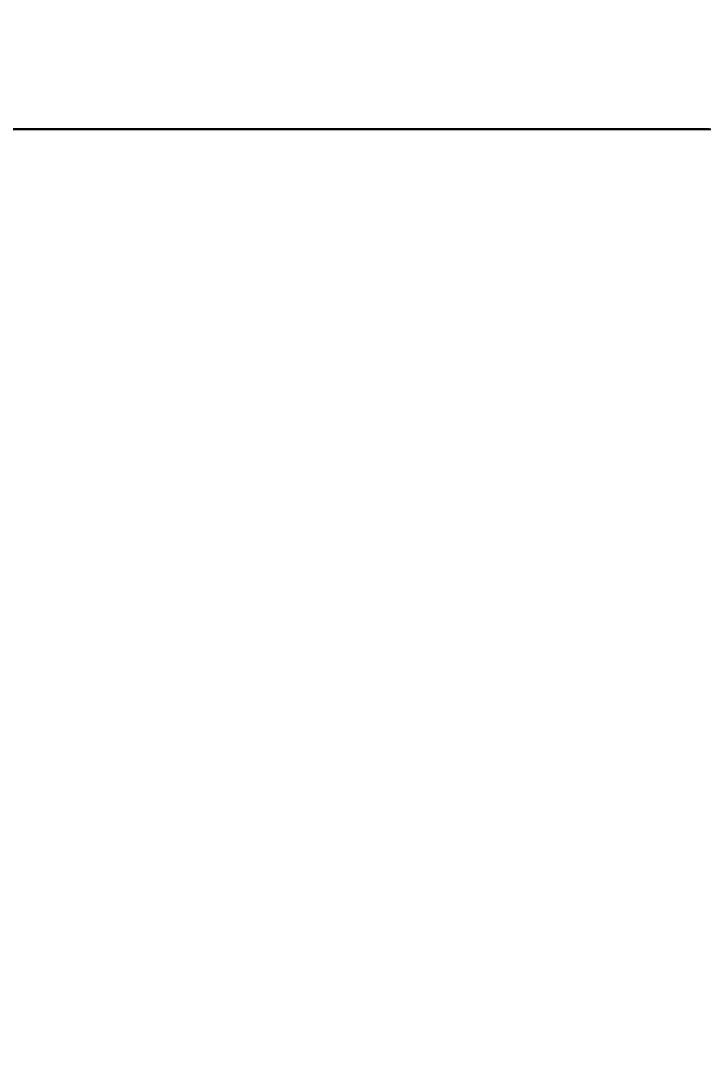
# Model space of a CAD drawing. Extents: x 11992 to 29481, y -6727 to 6811.
# Drawn here: x 24778.5 to 24897.1, y 2634.2 to 2813 of the extents above; entities that cross this region are included whole.
import ezdxf

# ---------------------------------------------------------------- set-up
doc = ezdxf.new("R2010")
doc.units = 0
doc.header["$MEASUREMENT"] = 0
doc.layers.get('0').update_dxf_attribs({"color": 8, "linetype": 'CONTINUOUS'})
doc.layers.get('Defpoints').update_dxf_attribs({"color": 8, "linetype": 'CONTINUOUS'})
doc.layers.add('zoylight 4标注', color=9, linetype='CONTINUOUS')
doc.styles.add('CCD-DIM', font='archs.shx', dxfattribs={"width": 0.8})
doc.dimstyles.new('zoylight_DIM_40', dxfattribs={"dimscale": 40, "dimtxt": 1.9, "dimasz": 0.4, "dimexe": 0.5, "dimexo": 0.5, "dimgap": 0.5, "dimtad": 1, "dimdec": 0, "dimrnd": 5, "dimzin": 12, "dimdsep": 46, "dimtxsty": 'CCD-DIM', "dimblk": 'CCD_Dimension_Tick', "dimcen": 0.125, "dimclrd": 44, "dimclre": 44, "dimclrt": 50, "dimadec": 0, "dimazin": 0, "dimtfac": 1, "dimtdec": 0, "dimtmove": 2, "dimatfit": 3, "dimldrblk": 'CCD_Leader_Dot', "dimfxl": 0, "dimtvp": 1, "dimtolj": 1, "dimtzin": 0, "dimarcsym": 0})

# ---------------------------------------------------------------- blocks, each defined once
blk = doc.blocks.new('CCD_Dimension_Tick')
at = {"color": 0, "linetype": 'ByBlock'}
for p, q in [((-1.091, 0), (0, 0)), ((0, 0), (1.091, 0))]:
    blk.add_line(p, q, dxfattribs=at)
at = {"color": 0, "linetype": 'Continuous', "const_width": 0.608}
blk.add_lwpolyline([(-0.61, -0.61), (0.61, 0.61)], dxfattribs=at)
blk = doc.blocks.new('*D43')
at = {"layer": 'Defpoints', "color": 0, "linetype": 'Continuous'}
for p in [(24962.25, 3226.36), (25047.86, 3226.36), (25047.86, 2526.36)]:
    blk.add_point(p, dxfattribs=at)
at = {"layer": 'zoylight 4标注', "color": 44, "linetype": 'Continuous', "lineweight": -2}
blk.add_line((25027.86, 3226.36), (24942.25, 3226.36), dxfattribs=at)
at = {"layer": 'zoylight 4标注', "color": 44, "lineweight": -2}
for p, q in [((24962.25, 2542.36), (24962.25, 3210.36)), ((25027.86, 2526.36), (24942.25, 2526.36))]:
    blk.add_line(p, q, dxfattribs=at)
at = {"layer": 'zoylight 4标注', "color": 44, "linetype": 'Continuous', "lineweight": -2, "xscale": 16, "yscale": 16, "zscale": 16}
for p, rotation in [((24962.25, 3226.36), 90), ((24962.25, 2526.36), 270)]:
    blk.add_blockref('CCD_Dimension_Tick', p, dxfattribs=dict(at, rotation=rotation))
at = {"layer": 'zoylight 4标注', "color": 50, "linetype": 'Continuous', "insert": (24904.25, 2876.36), "char_height": 76, "attachment_point": 5, "rotation": 90, "style": 'CCD-DIM'}
blk.add_mtext('\\A1;700', dxfattribs=at)
blk = doc.blocks.new('CCD_Leader_Dot')
at = {"color": 0, "linetype": 'ByBlock'}
blk.add_line((-5, 0), (-10, 0), dxfattribs=at)
at = {"color": 0, "linetype": 'ByBlock', "const_width": 5}
blk.add_lwpolyline([(-2.5, 0, 1), (2.5, 0, 1)], format="xyb", close=True, dxfattribs=at)

msp = doc.modelspace()

# ---------------------------------------------------------------- linework, layer by layer
for p, q in [((24580.77, 2794.16, -2436.43), (24860.57, 2794.16, -2436.43)), ((24766.1, 2794.16, -2426.43), (24812.44, 2794.16, -2426.43)), ((24789.27, 2794.16, -2426.43), (24766.1, 2794.16, -2426.43)), ((24767.43, 2794.16, -2436.23), (24814.1, 2794.16, -2436.23)), ((24790.77, 2794.16, -2436.23), (24767.43, 2794.16, -2436.23)), ((24767.43, 2794.16, -2428.43), (24814.1, 2794.16, -2428.43)), ((24790.77, 2794.16, -2428.43), (24767.43, 2794.16, -2428.43)), ((24811.63, 2794.16, -2029.29), (24773.36, 2794.16, -2034.38)), ((24773.42, 2794.16, -2034.35), (24811.86, 2794.16, -2029.18)), ((24774.78, 2794.16, -2424.03), (24790.78, 2794.16, -2425)), ((24776.31, 2794.16, -2264.42), (24778.82, 2794.16, -2263.72)), ((24776.86, 2794.16, -2103.97), (24779.12, 2794.16, -2103.62)), ((24776.87, 2794.16, -2102.46), (24779.15, 2794.16, -2102.08)), ((24780.79, 2794.16, -1550.78), (24777.75, 2794.16, -1551.23)), ((24780.3, 2794.16, -2113.54), (24778.05, 2794.16, -2113.88)), ((24778.82, 2794.16, -2263.72), (24781.33, 2794.16, -2263)), ((24779.12, 2794.16, -2103.62), (24781.38, 2794.16, -2103.27)), ((24779.15, 2794.16, -2102.08), (24781.44, 2794.16, -2101.68)), ((24782.55, 2794.16, -2113.19), (24780.3, 2794.16, -2113.54)), ((24783.81, 2794.16, -1550.33), (24780.79, 2794.16, -1550.78)), ((24781.33, 2794.16, -2263), (24783.84, 2794.16, -2262.28)), ((24781.38, 2794.16, -2103.27), (24783.64, 2794.16, -2102.92)), ((24781.44, 2794.16, -2101.68), (24783.72, 2794.16, -2101.29)), ((24784.8, 2794.16, -2112.84), (24782.55, 2794.16, -2113.19)), ((24783.64, 2794.16, -2102.92), (24785.89, 2794.16, -2102.56)), ((24783.72, 2794.16, -2101.29), (24786.01, 2794.16, -2100.88)), ((24786.83, 2794.16, -1549.87), (24783.81, 2794.16, -1550.33)), ((24783.84, 2794.16, -2262.28), (24786.34, 2794.16, -2261.55)), ((24787.04, 2794.16, -2112.48), (24784.8, 2794.16, -2112.84)), ((24785.89, 2794.16, -2102.56), (24788.15, 2794.16, -2102.19)), ((24786.01, 2794.16, -2100.88), (24788.29, 2794.16, -2100.48)), ((24786.34, 2794.16, -2261.55), (24788.84, 2794.16, -2260.81)), ((24789.84, 2794.16, -1549.4), (24786.83, 2794.16, -1549.87)), ((24789.29, 2794.16, -2112.12), (24787.04, 2794.16, -2112.48)), ((24788.15, 2794.16, -2102.19), (24790.41, 2794.16, -2101.82)), ((24788.29, 2794.16, -2100.48), (24790.57, 2794.16, -2100.06)), ((24788.84, 2794.16, -2260.81), (24791.34, 2794.16, -2260.06)), ((24812.44, 2794.16, -2426.43), (24789.27, 2794.16, -2426.43)), ((24791.53, 2794.16, -2111.75), (24789.29, 2794.16, -2112.12)), ((24792.84, 2794.16, -1548.92), (24789.84, 2794.16, -1549.4)), ((24790.41, 2794.16, -2101.82), (24792.66, 2794.16, -2101.44)), ((24790.57, 2794.16, -2100.06), (24792.85, 2794.16, -2099.64)), ((24814.1, 2794.16, -2436.23), (24790.77, 2794.16, -2436.23)), ((24814.1, 2794.16, -2428.43), (24790.77, 2794.16, -2428.43)), ((24790.78, 2794.16, -2425), (24807.22, 2794.16, -2425.68)), ((24791.34, 2794.16, -2260.06), (24793.83, 2794.16, -2259.31)), ((24793.77, 2794.16, -2111.38), (24791.53, 2794.16, -2111.75)), ((24792.66, 2794.16, -2101.44), (24794.92, 2794.16, -2101.06)), ((24795.84, 2794.16, -1548.43), (24792.84, 2794.16, -1548.92)), ((24792.85, 2794.16, -2099.64), (24795.13, 2794.16, -2099.21)), ((24796.02, 2794.16, -2111), (24793.77, 2794.16, -2111.38)), ((24793.83, 2794.16, -2259.31), (24796.32, 2794.16, -2258.54)), ((24794.92, 2794.16, -2101.06), (24797.17, 2794.16, -2100.67)), ((24795.13, 2794.16, -2099.21), (24797.41, 2794.16, -2098.78)), ((24798.82, 2794.16, -1547.94), (24795.84, 2794.16, -1548.43)), ((24798.26, 2794.16, -2110.62), (24796.02, 2794.16, -2111)), ((24796.32, 2794.16, -2258.54), (24798.81, 2794.16, -2257.77)), ((24797.17, 2794.16, -2100.67), (24799.42, 2794.16, -2100.28)), ((24797.41, 2794.16, -2098.78), (24799.69, 2794.16, -2098.34)), ((24800.5, 2794.16, -2110.23), (24798.26, 2794.16, -2110.62)), ((24798.81, 2794.16, -2257.77), (24801.3, 2794.16, -2256.99)), ((24801.8, 2794.16, -1547.44), (24798.82, 2794.16, -1547.94)), ((24799.42, 2794.16, -2100.28), (24801.67, 2794.16, -2099.88)), ((24799.69, 2794.16, -2098.34), (24801.97, 2794.16, -2097.9)), ((24802.74, 2794.16, -2109.83), (24800.5, 2794.16, -2110.23)), ((24801.3, 2794.16, -2256.99), (24803.78, 2794.16, -2256.2)), ((24801.67, 2794.16, -2099.88), (24803.93, 2794.16, -2099.48)), ((24804.77, 2794.16, -1546.93), (24801.8, 2794.16, -1547.44)), ((24801.97, 2794.16, -2097.9), (24804.24, 2794.16, -2097.45)), ((24804.98, 2794.16, -2109.43), (24802.74, 2794.16, -2109.83)), ((24803.78, 2794.16, -2256.2), (24806.26, 2794.16, -2255.4)), ((24803.93, 2794.16, -2099.48), (24806.17, 2794.16, -2099.07)), ((24804.24, 2794.16, -2097.45), (24806.51, 2794.16, -2096.99)), ((24807.73, 2794.16, -1546.41), (24804.77, 2794.16, -1546.93)), ((24807.22, 2794.16, -2109.03), (24804.98, 2794.16, -2109.43)), ((24806.17, 2794.16, -2099.07), (24808.42, 2794.16, -2098.65)), ((24806.26, 2794.16, -2255.4), (24808.74, 2794.16, -2254.59)), ((24806.51, 2794.16, -2096.99), (24808.79, 2794.16, -2096.53)), ((24807.22, 2794.16, -2425.68), (24824.06, 2794.16, -2426.11)), ((24809.45, 2794.16, -2108.62), (24807.22, 2794.16, -2109.03)), ((24810.68, 2794.16, -1545.89), (24807.73, 2794.16, -1546.41)), ((24808.42, 2794.16, -2098.65), (24810.67, 2794.16, -2098.23)), ((24808.74, 2794.16, -2254.59), (24811.22, 2794.16, -2253.78)), ((24808.79, 2794.16, -2096.53), (24811.06, 2794.16, -2096.06)), ((24811.69, 2794.16, -2108.2), (24809.45, 2794.16, -2108.62)), ((24810.67, 2794.16, -2098.23), (24812.92, 2794.16, -2097.81)), ((24813.62, 2794.16, -1545.35), (24810.68, 2794.16, -1545.89)), ((24811.06, 2794.16, -2096.06), (24813.33, 2794.16, -2095.59)), ((24811.22, 2794.16, -2253.78), (24811.34, 2794.16, -2253.73)), ((24811.34, 2794.16, -2253.73), (24811.47, 2794.16, -2253.69)), ((24811.47, 2794.16, -2253.69), (24811.59, 2794.16, -2253.65)), ((24811.59, 2794.16, -2253.65), (24811.72, 2794.16, -2253.61)), ((24830.71, 2794.16, -2026.4), (24811.63, 2794.16, -2029.29)), ((24813.92, 2794.16, -2107.78), (24811.69, 2794.16, -2108.2)), ((24811.72, 2794.16, -2253.61), (24811.84, 2794.16, -2253.57)), ((24811.84, 2794.16, -2253.57), (24811.97, 2794.16, -2253.53)), ((24811.86, 2794.16, -2029.18), (24860.22, 2794.16, -2021.24)), ((24811.97, 2794.16, -2253.53), (24812.09, 2794.16, -2253.49)), ((24812.09, 2794.16, -2253.49), (24812.22, 2794.16, -2253.44)), ((24812.22, 2794.16, -2253.44), (24812.34, 2794.16, -2253.4)), ((24812.34, 2794.16, -2253.4), (24812.47, 2794.16, -2253.36)), ((24812.44, 2794.16, -2426.43), (24858.77, 2794.16, -2426.43)), ((24835.6, 2794.16, -2426.43), (24812.44, 2794.16, -2426.43)), ((24812.47, 2794.16, -2253.36), (24812.59, 2794.16, -2253.32)), ((24812.59, 2794.16, -2253.32), (24812.72, 2794.16, -2253.28)), ((24812.72, 2794.16, -2253.28), (24815.06, 2794.16, -2252.49)), ((24812.92, 2794.16, -2097.81), (24815.16, 2794.16, -2097.38)), ((24813.33, 2794.16, -2095.59), (24815.6, 2794.16, -2095.11)), ((24816.55, 2794.16, -1544.81), (24813.62, 2794.16, -1545.35)), ((24816.16, 2794.16, -2107.35), (24813.92, 2794.16, -2107.78)), ((24814.1, 2794.16, -2436.23), (24860.77, 2794.16, -2436.23)), ((24837.43, 2794.16, -2436.23), (24814.1, 2794.16, -2436.23)), ((24814.1, 2794.16, -2428.43), (24860.77, 2794.16, -2428.43)), ((24837.43, 2794.16, -2428.43), (24814.1, 2794.16, -2428.43)), ((24815.06, 2794.16, -2252.49), (24817.41, 2794.16, -2251.69)), ((24815.16, 2794.16, -2097.38), (24817.41, 2794.16, -2096.94)), ((24815.6, 2794.16, -2095.11), (24817.87, 2794.16, -2094.63)), ((24818.39, 2794.16, -2106.92), (24816.16, 2794.16, -2107.35)), ((24819.47, 2794.16, -1544.26), (24816.55, 2794.16, -1544.81)), ((24817.41, 2794.16, -2096.94), (24819.65, 2794.16, -2096.5)), ((24817.41, 2794.16, -2251.69), (24819.75, 2794.16, -2250.89)), ((24817.87, 2794.16, -2094.63), (24820.13, 2794.16, -2094.14)), ((24820.62, 2794.16, -2106.49), (24818.39, 2794.16, -2106.92)), ((24822.38, 2794.16, -1543.71), (24819.47, 2794.16, -1544.26)), ((24819.65, 2794.16, -2096.5), (24821.9, 2794.16, -2096.05)), ((24819.75, 2794.16, -2250.89), (24822.09, 2794.16, -2250.08)), ((24820.13, 2794.16, -2094.14), (24822.4, 2794.16, -2093.64)), ((24822.85, 2794.16, -2106.05), (24820.62, 2794.16, -2106.49)), ((24821.9, 2794.16, -2096.05), (24824.14, 2794.16, -2095.6)), ((24822.09, 2794.16, -2250.08), (24824.42, 2794.16, -2249.26)), ((24825.29, 2794.16, -1543.14), (24822.38, 2794.16, -1543.71)), ((24822.4, 2794.16, -2093.64), (24824.67, 2794.16, -2093.14)), ((24825.08, 2794.16, -2105.6), (24822.85, 2794.16, -2106.05)), ((24824.06, 2794.16, -2426.11), (24841.25, 2794.16, -2426.35)), ((24824.14, 2794.16, -2095.6), (24826.38, 2794.16, -2095.14)), ((24824.42, 2794.16, -2249.26), (24826.76, 2794.16, -2248.43)), ((24824.67, 2794.16, -2093.14), (24826.93, 2794.16, -2092.63)), ((24827.31, 2794.16, -2105.15), (24825.08, 2794.16, -2105.6)), ((24828.18, 2794.16, -1542.57), (24825.29, 2794.16, -1543.14)), ((24826.38, 2794.16, -2095.14), (24828.62, 2794.16, -2094.68)), ((24826.76, 2794.16, -2248.43), (24829.09, 2794.16, -2247.59)), ((24826.93, 2794.16, -2092.63), (24829.19, 2794.16, -2092.12)), ((24829.54, 2794.16, -2104.69), (24827.31, 2794.16, -2105.15)), ((24831.06, 2794.16, -1541.99), (24828.18, 2794.16, -1542.57)), ((24828.62, 2794.16, -2094.68), (24830.86, 2794.16, -2094.22)), ((24829.09, 2794.16, -2247.59), (24831.41, 2794.16, -2246.75)), ((24829.19, 2794.16, -2092.12), (24831.45, 2794.16, -2091.6)), ((24831.76, 2794.16, -2104.23), (24829.54, 2794.16, -2104.69)), ((24893.39, 2794.16, -2015.33), (24830.71, 2794.16, -2026.4)), ((24830.86, 2794.16, -2094.22), (24833.1, 2794.16, -2093.74)), ((24833.93, 2794.16, -1541.4), (24831.06, 2794.16, -1541.99)), ((24831.41, 2794.16, -2246.75), (24833.74, 2794.16, -2245.89)), ((24831.45, 2794.16, -2091.6), (24833.71, 2794.16, -2091.08)), ((24833.99, 2794.16, -2103.76), (24831.76, 2794.16, -2104.23)), ((24833.1, 2794.16, -2093.74), (24835.33, 2794.16, -2093.27)), ((24833.71, 2794.16, -2091.08), (24835.97, 2794.16, -2090.55)), ((24833.74, 2794.16, -2245.89), (24836.06, 2794.16, -2245.03)), ((24836.78, 2794.16, -1540.8), (24833.93, 2794.16, -1541.4)), ((24836.21, 2794.16, -2103.29), (24833.99, 2794.16, -2103.76)), ((24835.33, 2794.16, -2093.27), (24837.57, 2794.16, -2092.78)), ((24858.77, 2794.16, -2426.43), (24835.6, 2794.16, -2426.43)), ((24835.97, 2794.16, -2090.55), (24838.22, 2794.16, -2090.01)), ((24836.06, 2794.16, -2245.03), (24838.38, 2794.16, -2244.16)), ((24838.44, 2794.16, -2102.81), (24836.21, 2794.16, -2103.29)), ((24839.63, 2794.16, -1540.19), (24836.78, 2794.16, -1540.8)), ((24860.77, 2794.16, -2436.23), (24837.43, 2794.16, -2436.23)), ((24860.77, 2794.16, -2428.43), (24837.43, 2794.16, -2428.43)), ((24837.57, 2794.16, -2092.78), (24839.8, 2794.16, -2092.3)), ((24838.22, 2794.16, -2090.01), (24840.48, 2794.16, -2089.47)), ((24838.38, 2794.16, -2244.16), (24840.69, 2794.16, -2243.28)), ((24840.66, 2794.16, -2102.33), (24838.44, 2794.16, -2102.81)), ((24842.47, 2794.16, -1539.58), (24839.63, 2794.16, -1540.19)), ((24839.8, 2794.16, -2092.3), (24842.03, 2794.16, -2091.8)), ((24840.48, 2794.16, -2089.47), (24842.73, 2794.16, -2088.93)), ((24842.88, 2794.16, -2101.84), (24840.66, 2794.16, -2102.33)), ((24840.69, 2794.16, -2243.28), (24843.13, 2794.16, -2242.35)), ((24841.25, 2794.16, -2426.35), (24858.77, 2794.16, -2426.43)), ((24842.03, 2794.16, -2091.8), (24844.26, 2794.16, -2091.31)), ((24845.29, 2794.16, -1538.96), (24842.47, 2794.16, -1539.58)), ((24842.73, 2794.16, -2088.93), (24844.98, 2794.16, -2088.38)), ((24845.1, 2794.16, -2101.35), (24842.88, 2794.16, -2101.84)), ((24843.13, 2794.16, -2242.35), (24845.56, 2794.16, -2241.41)), ((24844.26, 2794.16, -2091.31), (24846.49, 2794.16, -2090.81)), ((24844.98, 2794.16, -2088.38), (24847.23, 2794.16, -2087.82)), ((24847.32, 2794.16, -2100.86), (24845.1, 2794.16, -2101.35)), ((24848.1, 2794.16, -1538.33), (24845.29, 2794.16, -1538.96)), ((24845.56, 2794.16, -2241.41), (24847.98, 2794.16, -2240.46)), ((24846.49, 2794.16, -2090.81), (24848.72, 2794.16, -2090.3)), ((24847.23, 2794.16, -2087.82), (24849.48, 2794.16, -2087.26)), ((24849.54, 2794.16, -2100.35), (24847.32, 2794.16, -2100.86)), ((24847.98, 2794.16, -2240.46), (24850.41, 2794.16, -2239.5)), ((24850.9, 2794.16, -1537.69), (24848.1, 2794.16, -1538.33)), ((24848.72, 2794.16, -2090.3), (24850.95, 2794.16, -2089.79)), ((24849.48, 2794.16, -2087.26), (24851.73, 2794.16, -2086.7)), ((24851.76, 2794.16, -2099.85), (24849.54, 2794.16, -2100.35)), ((24850.41, 2794.16, -2239.5), (24852.82, 2794.16, -2238.52)), ((24853.69, 2794.16, -1537.04), (24850.9, 2794.16, -1537.69)), ((24850.95, 2794.16, -2089.79), (24853.18, 2794.16, -2089.27)), ((24851.73, 2794.16, -2086.7), (24853.98, 2794.16, -2086.13)), ((24853.97, 2794.16, -2099.34), (24851.76, 2794.16, -2099.85)), ((24852.82, 2794.16, -2238.52), (24855.24, 2794.16, -2237.54)), ((24853.18, 2794.16, -2089.27), (24855.41, 2794.16, -2088.75)), ((24856.46, 2794.16, -1536.39), (24853.69, 2794.16, -1537.04)), ((24856.19, 2794.16, -2098.82), (24853.97, 2794.16, -2099.34)), ((24853.98, 2794.16, -2086.13), (24856.23, 2794.16, -2085.55)), ((24855.24, 2794.16, -2237.54), (24857.65, 2794.16, -2236.55)), ((24855.41, 2794.16, -2088.75), (24857.63, 2794.16, -2088.22)), ((24858.4, 2794.16, -2098.3), (24856.19, 2794.16, -2098.82)), ((24856.23, 2794.16, -2085.55), (24858.47, 2794.16, -2084.97)), ((24859.22, 2794.16, -1535.72), (24856.46, 2794.16, -1536.39)), ((24856.57, 2794.16, -2426.43), (24858.77, 2794.16, -2426.43)), ((24857.63, 2794.16, -2088.22), (24859.85, 2794.16, -2087.69)), ((24857.65, 2794.16, -2236.55), (24860.06, 2794.16, -2235.56)), ((24860.61, 2794.16, -2097.78), (24858.4, 2794.16, -2098.3)), ((24858.47, 2794.16, -2084.97), (24860.71, 2794.16, -2084.38)), ((24861.97, 2794.16, -1535.05), (24859.22, 2794.16, -1535.72)), ((24859.85, 2794.16, -2087.69), (24862.08, 2794.16, -2087.16)), ((24860.06, 2794.16, -2235.56), (24862.46, 2794.16, -2234.55)), ((24860.22, 2794.16, -2021.24), (24886.92, 2794.16, -2016.16)), ((24860.62, 2794.16, -2436.42), (24860.59, 2794.16, -2436.43)), ((24862.83, 2794.16, -2097.25), (24860.61, 2794.16, -2097.78)), ((24860.64, 2794.16, -2436.42), (24860.62, 2794.16, -2436.42)), ((24860.66, 2794.16, -2436.41), (24860.64, 2794.16, -2436.42)), ((24860.68, 2794.16, -2436.39), (24860.66, 2794.16, -2436.41)), ((24860.7, 2794.16, -2436.38), (24860.68, 2794.16, -2436.39)), ((24860.72, 2794.16, -2436.36), (24860.7, 2794.16, -2436.38)), ((24860.71, 2794.16, -2084.38), (24862.94, 2794.16, -2083.79)), ((24860.73, 2794.16, -2436.34), (24860.72, 2794.16, -2436.36)), ((24860.74, 2794.16, -2436.32), (24860.73, 2794.16, -2436.34)), ((24860.75, 2794.16, -2436.3), (24860.74, 2794.16, -2436.32)), ((24860.76, 2794.16, -2436.28), (24860.75, 2794.16, -2436.3)), ((24860.77, 2794.16, -2436.25), (24860.76, 2794.16, -2436.28)), ((24860.77, 2794.16, -2436.23), (24860.77, 2794.16, -2436.25)), ((24860.77, 2794.16, -2428.43), (24860.77, 2794.16, -2436.23)), ((24864.71, 2794.16, -1534.37), (24861.97, 2794.16, -1535.05)), ((24862.08, 2794.16, -2087.16), (24864.3, 2794.16, -2086.62)), ((24862.46, 2794.16, -2234.55), (24864.86, 2794.16, -2233.53)), ((24865.04, 2794.16, -2096.71), (24862.83, 2794.16, -2097.25)), ((24862.94, 2794.16, -2083.79), (24865.18, 2794.16, -2083.2)), ((24864.3, 2794.16, -2086.62), (24866.52, 2794.16, -2086.07)), ((24867.43, 2794.16, -1533.68), (24864.71, 2794.16, -1534.37)), ((24864.86, 2794.16, -2233.53), (24867.26, 2794.16, -2232.5)), ((24867.24, 2794.16, -2096.18), (24865.04, 2794.16, -2096.71)), ((24865.18, 2794.16, -2083.2), (24867.42, 2794.16, -2082.6)), ((24866.52, 2794.16, -2086.07), (24868.74, 2794.16, -2085.52)), ((24869.45, 2794.16, -2095.63), (24867.24, 2794.16, -2096.18)), ((24867.26, 2794.16, -2232.5), (24869.65, 2794.16, -2231.46)), ((24867.42, 2794.16, -2082.6), (24869.65, 2794.16, -2081.99)), ((24870.14, 2794.16, -1532.99), (24867.43, 2794.16, -1533.68)), ((24868.74, 2794.16, -2085.52), (24870.96, 2794.16, -2084.97)), ((24871.66, 2794.16, -2095.09), (24869.45, 2794.16, -2095.63)), ((24869.65, 2794.16, -2081.99), (24871.89, 2794.16, -2081.38)), ((24869.65, 2794.16, -2231.46), (24872.04, 2794.16, -2230.41)), ((24872.83, 2794.16, -1532.28), (24870.14, 2794.16, -1532.99)), ((24870.96, 2794.16, -2084.97), (24873.17, 2794.16, -2084.41)), ((24873.87, 2794.16, -2094.53), (24871.66, 2794.16, -2095.09)), ((24871.89, 2794.16, -2081.38), (24874.12, 2794.16, -2080.77)), ((24872.04, 2794.16, -2230.41), (24874.42, 2794.16, -2229.36)), ((24875.51, 2794.16, -1531.57), (24872.83, 2794.16, -1532.28)), ((24873.17, 2794.16, -2084.41), (24875.39, 2794.16, -2083.85)), ((24876.07, 2794.16, -2093.98), (24873.87, 2794.16, -2094.53)), ((24874.12, 2794.16, -2080.77), (24876.35, 2794.16, -2080.15)), ((24874.42, 2794.16, -2229.36), (24876.8, 2794.16, -2228.29)), ((24875.39, 2794.16, -2083.85), (24877.6, 2794.16, -2083.28)), ((24875.85, 2794.16, -1531.48), (24875.51, 2794.16, -1531.57)), ((24876.19, 2794.16, -1531.39), (24875.85, 2794.16, -1531.48)), ((24878.27, 2794.16, -2093.42), (24876.07, 2794.16, -2093.98)), ((24876.53, 2794.16, -1531.29), (24876.19, 2794.16, -1531.39)), ((24876.35, 2794.16, -2080.15), (24878.58, 2794.16, -2079.52)), ((24876.87, 2794.16, -1531.2), (24876.53, 2794.16, -1531.29)), ((24876.8, 2794.16, -2228.29), (24879.17, 2794.16, -2227.21)), ((24877.21, 2794.16, -1531.11), (24876.87, 2794.16, -1531.2)), ((24877.55, 2794.16, -1531.02), (24877.21, 2794.16, -1531.11)), ((24877.89, 2794.16, -1530.93), (24877.55, 2794.16, -1531.02)), ((24877.6, 2794.16, -2083.28), (24879.82, 2794.16, -2082.71)), ((24878.23, 2794.16, -1530.83), (24877.89, 2794.16, -1530.93)), ((24878.57, 2794.16, -1530.74), (24878.23, 2794.16, -1530.83)), ((24880.48, 2794.16, -2092.85), (24878.27, 2794.16, -2093.42)), ((24878.91, 2794.16, -1530.65), (24878.57, 2794.16, -1530.74)), ((24878.58, 2794.16, -2079.52), (24880.8, 2794.16, -2078.89)), ((24879.25, 2794.16, -1530.55), (24878.91, 2794.16, -1530.65)), ((24879.17, 2794.16, -2227.21), (24881.54, 2794.16, -2226.12)), ((24879.59, 2794.16, -1530.46), (24879.25, 2794.16, -1530.55)), ((24879.59, 2794.16, -1530.46), (24881.32, 2794.16, -1530)), ((24879.82, 2794.16, -2082.71), (24882.03, 2794.16, -2082.13)), ((24882.68, 2794.16, -2092.28), (24880.48, 2794.16, -2092.85)), ((24880.8, 2794.16, -2078.89), (24883.03, 2794.16, -2078.26)), ((24881.32, 2794.16, -1530), (24883.05, 2794.16, -1529.53)), ((24881.54, 2794.16, -2226.12), (24883.91, 2794.16, -2225.02)), ((24882.03, 2794.16, -2082.13), (24884.24, 2794.16, -2081.55)), ((24884.88, 2794.16, -2091.71), (24882.68, 2794.16, -2092.28)), ((24883.03, 2794.16, -2078.26), (24885.25, 2794.16, -2077.62)), ((24883.05, 2794.16, -1529.53), (24884.77, 2794.16, -1529.07)), ((24883.91, 2794.16, -2225.02), (24886.27, 2794.16, -2223.91)), ((24884.24, 2794.16, -2081.55), (24886.45, 2794.16, -2080.96)), ((24884.77, 2794.16, -1529.07), (24886.49, 2794.16, -1528.6)), ((24887.08, 2794.16, -2091.13), (24884.88, 2794.16, -2091.71)), ((24885.25, 2794.16, -2077.62), (24887.46, 2794.16, -2076.98)), ((24886.27, 2794.16, -2223.91), (24888.62, 2794.16, -2222.8)), ((24886.45, 2794.16, -2080.96), (24888.66, 2794.16, -2080.37)), ((24886.49, 2794.16, -1528.6), (24888.2, 2794.16, -1528.14)), ((24886.92, 2794.16, -2016.16), (24887.08, 2794.16, -2016.13)), ((24889.28, 2794.16, -2090.55), (24887.08, 2794.16, -2091.13)), ((24887.08, 2794.16, -2016.13), (24887.2, 2794.16, -2016.11)), ((24887.2, 2794.16, -2016.11), (24887.31, 2794.16, -2016.08)), ((24887.31, 2794.16, -2016.08), (24891.54, 2794.16, -2015.25)), ((24887.46, 2794.16, -2076.98), (24889.68, 2794.16, -2076.33)), ((24888.2, 2794.16, -1528.14), (24889.9, 2794.16, -1527.68)), ((24888.62, 2794.16, -2222.8), (24890.97, 2794.16, -2221.67)), ((24888.66, 2794.16, -2080.37), (24890.87, 2794.16, -2079.78)), ((24891.47, 2794.16, -2089.96), (24889.28, 2794.16, -2090.55)), ((24889.68, 2794.16, -2076.33), (24891.89, 2794.16, -2075.68)), ((24889.9, 2794.16, -1527.68), (24891.59, 2794.16, -1527.22)), ((24890.87, 2794.16, -2079.78), (24893.08, 2794.16, -2079.18)), ((24890.97, 2794.16, -2221.67), (24893.32, 2794.16, -2220.53)), ((24891.33, 2794.16, -2015.3), (24891.33, 2794.16, -2015.3)), ((24891.33, 2794.16, -2015.3), (24893.63, 2794.16, -2014.79)), ((24893.67, 2794.16, -2089.37), (24891.47, 2794.16, -2089.96)), ((24891.59, 2794.16, -1527.22), (24893.28, 2794.16, -1526.76)), ((24891.89, 2794.16, -2075.68), (24894.1, 2794.16, -2075.02)), ((24893.08, 2794.16, -2079.18), (24895.28, 2794.16, -2078.58)), ((24893.28, 2794.16, -1526.76), (24894.96, 2794.16, -1526.31)), ((24893.32, 2794.16, -2220.53), (24895.66, 2794.16, -2219.38)), ((24893.63, 2794.16, -2014.79), (24896.24, 2794.16, -2014.21)), ((24895.86, 2794.16, -2088.77), (24893.67, 2794.16, -2089.37)), ((24894.1, 2794.16, -2075.02), (24896.31, 2794.16, -2074.36)), ((24894.96, 2794.16, -1526.31), (24896.64, 2794.16, -1525.86)), ((24895.28, 2794.16, -2078.58), (24897.48, 2794.16, -2077.97)), ((24895.66, 2794.16, -2219.38), (24897.99, 2794.16, -2218.22)), ((24898.06, 2794.16, -2088.17), (24895.86, 2794.16, -2088.77)), ((24896.24, 2794.16, -2014.21), (24948.23, 2794.16, -2002.36)), ((24896.31, 2794.16, -2074.36), (24898.52, 2794.16, -2073.69)), ((24896.64, 2794.16, -1525.86), (24898.31, 2794.16, -1525.41))]:
    msp.add_line(p, q)

# ---------------------------------------------------------------- dimensions: what is measured, and where the dimension line sits
at = {"layer": 'zoylight 4标注', "linetype": 'Continuous'}
dim = msp.add_aligned_dim(p1=(25047.86, 2526.36), p2=(25047.86, 3226.36), distance=85.6, dimstyle='zoylight_DIM_40', dxfattribs=at)
dim.commit()
dim.dimension.update_dxf_attribs({"geometry": '*D43', "text_midpoint": (24904.25, 2876.36)})

doc.saveas('drawing.dxf')
